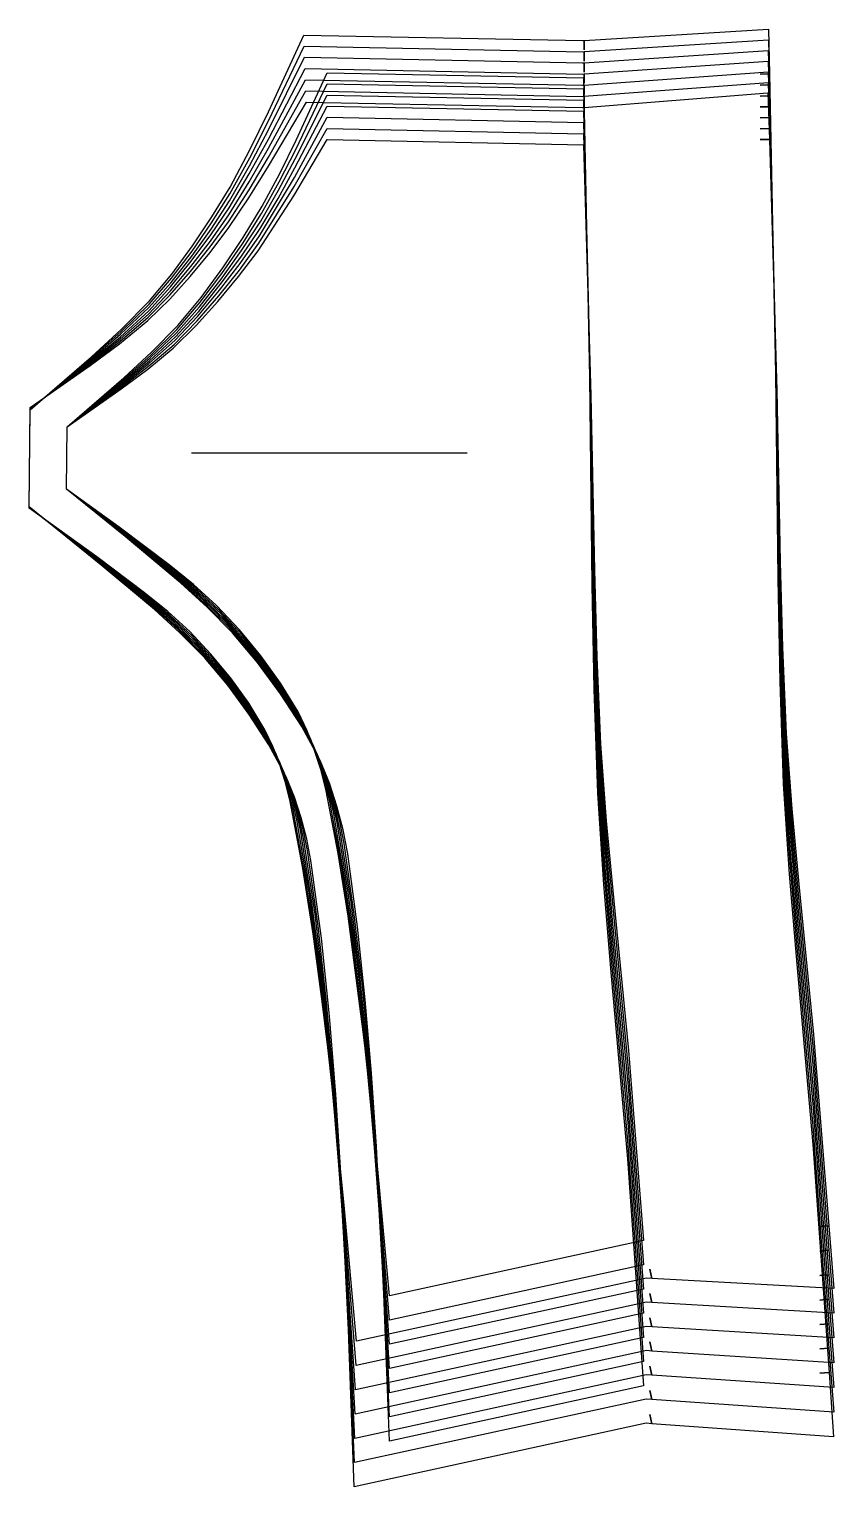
# Model space of a CAD drawing. Header units: inches. Extents: x 0 to 8.5, y 0 to 15.4.
import ezdxf

# ---------------------------------------------------------------- set-up
doc = ezdxf.new("R2010")
doc.units = ezdxf.units.IN

msp = doc.modelspace()

# ---------------------------------------------------------------- linework, layer by layer
at = {"layer": 'T001L001'}
for points in [[(2.909, 15.362), (5.861, 15.303), (5.877, 15.304), (5.875, 15.205), (5.877, 15.304), (7.827, 15.424), (7.837, 14.95), (7.739, 14.947), (7.837, 14.95), (7.903, 11.779), (7.927, 9.608), (7.947, 8.523), (7.984, 7.439), (8.048, 6.484), (8.128, 5.529), (8.297, 3.622), (8.469, 1.209), (8.37, 1.202), (8.469, 1.209), (8.517, 0.529), (6.592, 0.668), (6.571, 0.765), (6.592, 0.668), (6.533, 0.673), (3.441, 0), (3.382, 1.662), (3.301, 3.324), (3.247, 4.152), (3.179, 4.979), (3.094, 5.804), (2.984, 6.626), (2.94, 6.854), (2.881, 7.079), (2.809, 7.299), (2.721, 7.513), (2.539, 7.851), (2.331, 8.173), (2.103, 8.482), (1.855, 8.775), (1.597, 9.036), (1.326, 9.284), (0.76, 9.756), (0, 10.368), (0.01, 11.396), (0.659, 11.957), (0.975, 12.245), (1.276, 12.548), (1.511, 12.833), (1.73, 13.131), (1.936, 13.437), (2.128, 13.753), (2.338, 14.148), (2.534, 14.549), (2.909, 15.362)], [(2.913, 15.244), (5.86, 15.185), (5.877, 15.186), (5.875, 15.087), (5.877, 15.186), (7.827, 15.311), (7.837, 14.834), (7.739, 14.832), (7.837, 14.834), (7.905, 11.751), (7.931, 9.639), (7.952, 8.583), (7.989, 7.527), (8.053, 6.598), (8.132, 5.671), (8.298, 3.815), (8.468, 1.468), (8.37, 1.46), (8.468, 1.468), (8.518, 0.79), (6.592, 0.925), (6.571, 1.021), (6.592, 0.925), (6.534, 0.929), (3.445, 0.256), (3.374, 1.882), (3.282, 3.507), (3.223, 4.316), (3.15, 5.125), (3.06, 5.931), (2.947, 6.734), (2.902, 6.956), (2.843, 7.175), (2.771, 7.389), (2.683, 7.597), (2.503, 7.924), (2.298, 8.237), (2.073, 8.537), (1.829, 8.821), (1.575, 9.074), (1.309, 9.314), (0.752, 9.77), (0, 10.366), (0.01, 11.4), (0.657, 11.941), (0.972, 12.22), (1.272, 12.514), (1.507, 12.788), (1.725, 13.076), (1.932, 13.373), (2.124, 13.68), (2.335, 14.063), (2.534, 14.453), (2.913, 15.244)], [(2.917, 15.126), (5.86, 15.067), (5.877, 15.068), (5.875, 14.969), (5.877, 15.068), (7.826, 15.198), (7.837, 14.719), (7.739, 14.716), (7.837, 14.719), (7.907, 11.721), (7.935, 9.668), (7.956, 8.642), (7.994, 7.616), (8.058, 6.713), (8.135, 5.812), (8.3, 4.009), (8.468, 1.726), (8.37, 1.719), (8.468, 1.726), (8.518, 1.051), (6.592, 1.181), (6.571, 1.277), (6.592, 1.181), (6.534, 1.185), (3.449, 0.513), (3.367, 2.102), (3.264, 3.689), (3.199, 4.48), (3.121, 5.27), (3.027, 6.058), (2.909, 6.842), (2.864, 7.058), (2.804, 7.27), (2.733, 7.478), (2.646, 7.68), (2.467, 7.998), (2.265, 8.301), (2.043, 8.592), (1.803, 8.867), (1.553, 9.112), (1.291, 9.344), (0.745, 9.784), (0, 10.364), (0.01, 11.404), (0.654, 11.925), (0.969, 12.195), (1.269, 12.479), (1.503, 12.744), (1.721, 13.022), (1.927, 13.309), (2.12, 13.606), (2.333, 13.978), (2.534, 14.357), (2.917, 15.126)], [(2.922, 15.007), (5.859, 14.949), (5.877, 14.95), (5.875, 14.851), (5.877, 14.95), (7.825, 15.085), (7.837, 14.603), (7.739, 14.601), (7.837, 14.603), (7.909, 11.689), (7.939, 9.697), (7.961, 8.701), (7.999, 7.705), (8.063, 6.829), (8.139, 5.953), (8.301, 4.203), (8.468, 1.985), (8.37, 1.977), (8.468, 1.985), (8.519, 1.313), (6.592, 1.437), (6.571, 1.533), (6.592, 1.437), (6.535, 1.441), (3.453, 0.77), (3.359, 2.322), (3.245, 3.872), (3.175, 4.644), (3.092, 5.415), (2.993, 6.184), (2.872, 6.949), (2.826, 7.159), (2.766, 7.365), (2.695, 7.567), (2.608, 7.763), (2.432, 8.071), (2.232, 8.365), (2.014, 8.646), (1.777, 8.913), (1.531, 9.149), (1.274, 9.373), (0.737, 9.798), (0, 10.362), (0.01, 11.408), (0.652, 11.91), (0.966, 12.17), (1.266, 12.444), (1.498, 12.699), (1.716, 12.968), (1.923, 13.246), (2.117, 13.533), (2.331, 13.893), (2.534, 14.261), (2.922, 15.007)], [(2.927, 14.889), (5.859, 14.831), (5.877, 14.832), (5.875, 14.733), (5.877, 14.832), (7.824, 14.973), (7.837, 14.488), (7.739, 14.486), (7.837, 14.488), (7.911, 11.662), (7.943, 9.727), (7.966, 8.761), (8.005, 7.794), (8.067, 6.944), (8.143, 6.095), (8.303, 4.396), (8.468, 2.244), (8.37, 2.236), (8.468, 2.244), (8.519, 1.575), (6.592, 1.693), (6.571, 1.789), (6.592, 1.693), (6.536, 1.697), (3.457, 1.026), (3.351, 2.541), (3.226, 4.054), (3.151, 4.808), (3.064, 5.561), (2.96, 6.31), (2.835, 7.057), (2.788, 7.26), (2.728, 7.461), (2.657, 7.656), (2.571, 7.846), (2.396, 8.145), (2.199, 8.429), (1.984, 8.701), (1.751, 8.958), (1.51, 9.187), (1.257, 9.403), (0.73, 9.812), (0, 10.36), (0.01, 11.412), (0.65, 11.895), (0.963, 12.145), (1.262, 12.409), (1.495, 12.655), (1.712, 12.914), (1.919, 13.182), (2.113, 13.46), (2.33, 13.809), (2.534, 14.166), (2.927, 14.889)], [(3.157, 14.963), (5.869, 14.909), (5.934, 11.743), (5.959, 9.54), (5.979, 8.44), (6.017, 7.34), (6.082, 6.372), (6.163, 5.405), (6.334, 3.472), (6.505, 1.07), (3.817, 0.484), (3.757, 2.043), (3.677, 3.601), (3.625, 4.378), (3.559, 5.153), (3.478, 5.926), (3.374, 6.697), (3.324, 6.951), (3.259, 7.201), (3.179, 7.447), (3.081, 7.685), (2.886, 8.046), (2.663, 8.391), (2.419, 8.723), (2.153, 9.037), (1.885, 9.308), (1.603, 9.566), (1.015, 10.056), (0.395, 10.555), (0.402, 11.216), (1.002, 11.736), (1.294, 12.005), (1.573, 12.287), (1.82, 12.585), (2.049, 12.898), (2.266, 13.22), (2.468, 13.552), (2.653, 13.898), (2.826, 14.25), (3.157, 14.963)], [(2.931, 14.771), (5.858, 14.712), (5.877, 14.714), (5.875, 14.615), (5.877, 14.714), (7.823, 14.861), (7.837, 14.373), (7.738, 14.37), (7.837, 14.373), (7.913, 11.632), (7.947, 9.757), (7.971, 8.82), (8.01, 7.884), (8.072, 7.06), (8.146, 6.236), (8.304, 4.591), (8.468, 2.503), (8.37, 2.495), (8.468, 2.503), (8.52, 1.838), (6.592, 1.95), (6.571, 2.046), (6.592, 1.95), (6.536, 1.953), (3.461, 1.283), (3.344, 2.761), (3.208, 4.237), (3.128, 4.972), (3.035, 5.706), (2.927, 6.437), (2.797, 7.164), (2.75, 7.362), (2.69, 7.556), (2.619, 7.745), (2.534, 7.929), (2.361, 8.218), (2.166, 8.493), (1.955, 8.756), (1.726, 9.004), (1.488, 9.224), (1.239, 9.432), (0.722, 9.826), (0, 10.358), (0.01, 11.417), (0.649, 11.88), (0.96, 12.12), (1.26, 12.375), (1.491, 12.611), (1.708, 12.861), (1.916, 13.119), (2.11, 13.387), (2.328, 13.725), (2.534, 14.07), (2.931, 14.771)], [(3.157, 14.845), (5.869, 14.791), (5.937, 11.71), (5.963, 9.567), (5.984, 8.496), (6.022, 7.426), (6.087, 6.484), (6.167, 5.543), (6.336, 3.662), (6.505, 1.325), (3.817, 0.74), (3.746, 2.263), (3.656, 3.785), (3.599, 4.543), (3.529, 5.301), (3.443, 6.056), (3.336, 6.808), (3.285, 7.056), (3.22, 7.3), (3.14, 7.539), (3.042, 7.771), (2.848, 8.123), (2.628, 8.458), (2.387, 8.78), (2.125, 9.085), (1.861, 9.348), (1.584, 9.598), (1.005, 10.072), (0.395, 10.555), (0.402, 11.216), (0.998, 11.717), (1.288, 11.975), (1.565, 12.247), (1.812, 12.536), (2.041, 12.839), (2.258, 13.151), (2.461, 13.473), (2.647, 13.809), (2.822, 14.152), (3.157, 14.845)], [(2.936, 14.653), (5.857, 14.594), (5.877, 14.596), (5.875, 14.497), (5.877, 14.596), (7.822, 14.75), (7.837, 14.258), (7.738, 14.255), (7.837, 14.258), (7.915, 11.601), (7.952, 9.787), (7.976, 8.88), (8.015, 7.973), (8.076, 7.175), (8.15, 6.378), (8.305, 4.785), (8.467, 2.762), (8.369, 2.754), (8.467, 2.762), (8.52, 2.1), (6.592, 2.206), (6.571, 2.302), (6.592, 2.206), (6.537, 2.209), (3.466, 1.54), (3.337, 2.981), (3.189, 4.419), (3.104, 5.136), (3.007, 5.851), (2.894, 6.563), (2.76, 7.271), (2.712, 7.462), (2.652, 7.65), (2.581, 7.834), (2.497, 8.011), (2.326, 8.291), (2.134, 8.556), (1.925, 8.81), (1.7, 9.049), (1.467, 9.261), (1.223, 9.461), (0.715, 9.84), (0, 10.355), (0.01, 11.421), (0.647, 11.865), (0.958, 12.095), (1.257, 12.34), (1.488, 12.567), (1.705, 12.807), (1.912, 13.056), (2.108, 13.314), (2.327, 13.64), (2.535, 13.974), (2.936, 14.653)], [(3.157, 14.727), (5.869, 14.673), (5.939, 11.677), (5.967, 9.594), (5.989, 8.553), (6.027, 7.512), (6.092, 6.596), (6.171, 5.682), (6.338, 3.853), (6.505, 1.581), (3.817, 0.996), (3.736, 2.483), (3.635, 3.969), (3.573, 4.709), (3.499, 5.448), (3.409, 6.185), (3.298, 6.919), (3.246, 7.16), (3.18, 7.398), (3.1, 7.631), (3.003, 7.857), (2.811, 8.199), (2.593, 8.525), (2.355, 8.838), (2.097, 9.134), (1.837, 9.388), (1.564, 9.63), (0.995, 10.088), (0.395, 10.555), (0.402, 11.216), (0.993, 11.697), (1.282, 11.946), (1.557, 12.207), (1.803, 12.487), (2.032, 12.78), (2.25, 13.082), (2.454, 13.394), (2.641, 13.721), (2.818, 14.053), (3.157, 14.727)], [(3.157, 14.609), (5.869, 14.555), (5.941, 11.645), (5.972, 9.621), (5.994, 8.609), (6.033, 7.598), (6.097, 6.709), (6.174, 5.82), (6.339, 4.044), (6.505, 1.837), (3.817, 1.252), (3.725, 2.703), (3.614, 4.152), (3.548, 4.875), (3.469, 5.596), (3.374, 6.314), (3.26, 7.03), (3.208, 7.265), (3.141, 7.497), (3.061, 7.724), (2.964, 7.943), (2.774, 8.275), (2.558, 8.592), (2.323, 8.895), (2.068, 9.182), (1.812, 9.428), (1.544, 9.662), (0.984, 10.104), (0.395, 10.555), (0.402, 11.216), (0.989, 11.677), (1.275, 11.916), (1.55, 12.168), (1.795, 12.437), (2.024, 12.721), (2.242, 13.013), (2.446, 13.315), (2.636, 13.632), (2.814, 13.955), (3.157, 14.609)], [(3.157, 14.491), (5.869, 14.437), (5.943, 11.612), (5.976, 9.648), (5.999, 8.666), (6.038, 7.684), (6.102, 6.821), (6.178, 5.959), (6.341, 4.235), (6.505, 2.093), (3.817, 1.508), (3.714, 2.923), (3.593, 4.336), (3.438, 5.743), (3.34, 6.444), (3.222, 7.141), (3.169, 7.37), (3.102, 7.596), (3.021, 7.816), (2.925, 8.03), (2.736, 8.352), (2.523, 8.659), (2.291, 8.952), (2.04, 9.23), (1.788, 9.468), (1.524, 9.694), (0.974, 10.121), (0.395, 10.555), (0.402, 11.216), (0.984, 11.658), (1.269, 11.887), (1.542, 12.128), (1.786, 12.388), (2.016, 12.661), (2.234, 12.944), (2.439, 13.236), (2.81, 13.856), (3.157, 14.491)], [(3.157, 14.373), (5.869, 14.318), (5.945, 11.579), (5.98, 9.674), (6.004, 8.722), (6.044, 7.771), (6.107, 6.934), (6.182, 6.098), (6.342, 4.426), (6.505, 2.349), (3.817, 1.764), (3.703, 3.143), (3.573, 4.52), (3.408, 5.891), (3.306, 6.573), (3.184, 7.252), (3.13, 7.475), (3.062, 7.694), (2.982, 7.908), (2.886, 8.116), (2.699, 8.428), (2.489, 8.726), (2.259, 9.01), (2.012, 9.278), (1.764, 9.508), (1.504, 9.725), (0.964, 10.137), (0.395, 10.555), (0.402, 11.216), (0.98, 11.638), (1.262, 11.857), (1.534, 12.089), (1.778, 12.339), (2.007, 12.602), (2.226, 12.875), (2.432, 13.158), (2.806, 13.758), (3.157, 14.373)], [(3.157, 14.255), (5.869, 14.2), (5.947, 11.547), (5.984, 9.701), (6.009, 8.779), (6.049, 7.857), (6.111, 7.046), (6.186, 6.236), (6.344, 4.617), (6.505, 2.605), (3.817, 2.02), (3.693, 3.363), (3.552, 4.704), (3.378, 6.038), (3.271, 6.702), (3.146, 7.363), (3.091, 7.58), (3.023, 7.793), (2.943, 8.001), (2.847, 8.202), (2.662, 8.505), (2.454, 8.793), (2.227, 9.067), (1.983, 9.326), (1.739, 9.548), (1.484, 9.757), (0.954, 10.153), (0.395, 10.555), (0.402, 11.216), (0.976, 11.618), (1.256, 11.827), (1.526, 12.049), (1.769, 12.289), (1.999, 12.543), (2.218, 12.806), (2.425, 13.079), (2.803, 13.659), (3.157, 14.255)], [(1.718, 10.942), (4.638, 10.942)]]:
    msp.add_lwpolyline(points, dxfattribs=at)

doc.saveas('drawing.dxf')
